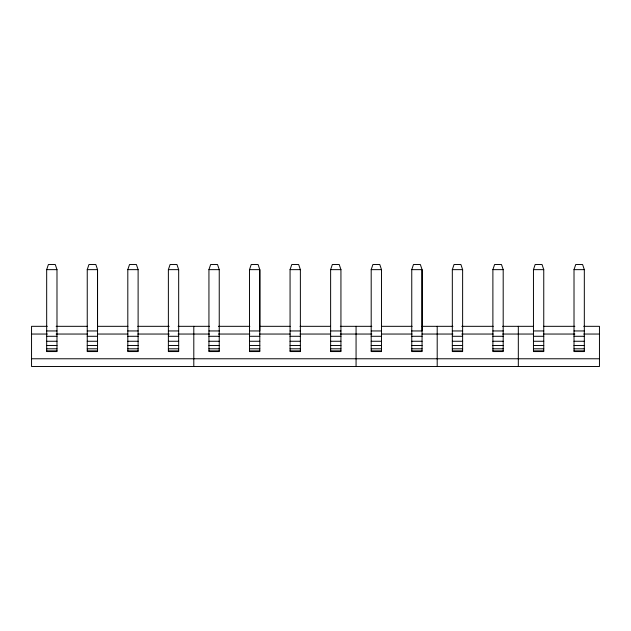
<?xml version="1.0" encoding="UTF-8"?>
<svg xmlns="http://www.w3.org/2000/svg" width="631" height="631" viewBox="0 0 631 631"><rect width="100%" height="100%" fill="white"/><g stroke="black" fill="none" stroke-linecap="round" stroke-linejoin="round"><path stroke-width="0.95" d="M46.678 269.65L48.398 264.499L55.268 264.499L56.987 269.65L56.987 351.562L46.678 351.562L46.678 269.65L56.987 269.65M87.244 269.65L88.963 264.499L95.833 264.499L97.545 269.65L97.545 351.562L87.244 351.562L87.244 269.65L97.545 269.65L97.545 330.952L87.244 330.952M127.809 269.65L129.529 264.499L136.399 264.499L138.11 269.65L138.11 351.562L127.809 351.562L127.809 269.65L138.11 269.65M168.374 269.65L170.094 264.499L176.956 264.499L178.676 269.65L178.676 351.562L168.374 351.562L168.374 269.65L178.676 269.65M208.94 269.65L210.651 264.499L217.521 264.499L219.241 269.65L219.241 351.562L208.94 351.562L208.94 269.65L219.241 269.65M249.505 269.65L251.217 264.499L258.087 264.499L259.806 269.65L259.806 351.562L249.505 351.562L249.505 269.65L259.806 269.65L259.806 330.952L249.505 330.952M290.063 269.65L291.782 264.499L298.652 264.499L300.372 269.65L300.372 351.562L290.063 351.562L290.063 269.65L300.372 269.65M330.628 269.65L332.348 264.499L339.218 264.499L340.937 269.65L340.937 351.562L330.628 351.562L330.628 269.65L340.937 269.65M371.194 269.65L372.913 264.499L379.783 264.499L381.495 269.65L381.495 351.562L371.194 351.562L371.194 269.65L381.495 269.65M411.759 269.65L413.479 264.499L420.349 264.499L422.06 269.65L422.06 351.562L411.759 351.562L411.759 269.65L422.06 269.65L422.06 330.952L411.759 330.952M452.324 269.65L454.044 264.499L460.906 264.499L462.626 269.65L462.626 351.562L452.324 351.562L452.324 269.65L462.626 269.65M492.89 269.65L494.601 264.499L501.471 264.499L503.191 269.65L503.191 351.562L492.89 351.562L492.89 269.65L503.191 269.65M533.455 269.65L535.167 264.499L542.037 264.499L543.756 269.65L543.756 351.562L533.455 351.562L533.455 269.65L543.756 269.65M574.013 269.65L575.732 264.499L582.602 264.499L584.322 269.65L584.322 351.562L574.013 351.562L574.013 269.65L584.322 269.65M47.286 326.322L31.55 326.322L31.55 366.501L599.45 366.501L599.45 326.322L583.714 326.322M56.135 326.322L87.599 326.322M97.434 326.322L127.919 326.322M137.755 326.322L169.226 326.322M178.076 326.322L209.539 326.322M218.389 326.322L249.86 326.322M259.696 326.322L290.181 326.322M300.009 326.322L330.494 326.322M340.33 326.322L371.801 326.322M381.629 326.322L412.114 326.322M421.95 326.322L452.924 326.322M461.774 326.322L493.245 326.322M502.584 326.322L533.566 326.322M543.401 326.322L574.865 326.322M46.678 330.952L56.987 330.952M127.809 330.952L138.11 330.952M168.374 330.952L178.676 330.952M208.94 330.952L219.241 330.952M290.063 330.952L300.372 330.952M330.628 330.952L340.937 330.952M371.194 330.952L381.495 330.952M452.324 330.952L462.626 330.952M492.89 330.952L503.191 330.952M533.455 330.952L543.756 330.952M574.013 330.952L584.322 330.952M31.55 334.044L47.286 334.044M56.135 334.044L87.599 334.044M97.434 334.044L127.919 334.044M137.755 334.044L169.226 334.044M178.076 334.044L209.539 334.044M218.389 334.044L249.86 334.044M259.696 334.044L290.181 334.044M300.009 334.044L330.494 334.044M340.33 334.044L371.801 334.044M381.629 334.044L412.114 334.044M421.95 334.044L452.924 334.044M461.774 334.044L493.245 334.044M502.584 334.044L533.566 334.044M543.401 334.044L574.865 334.044M583.714 334.044L599.45 334.044M46.678 336.291L56.987 336.291M87.244 336.291L97.545 336.291M127.809 336.291L138.11 336.291M168.374 336.291L178.676 336.291M208.94 336.291L219.241 336.291M249.505 336.291L259.806 336.291M290.063 336.291L300.372 336.291M330.628 336.291L340.937 336.291M371.194 336.291L381.495 336.291M411.759 336.291L422.06 336.291M452.324 336.291L462.626 336.291M492.89 336.291L503.191 336.291M533.455 336.291L543.756 336.291M574.013 336.291L584.322 336.291M46.678 341.261L56.987 341.261M87.244 341.261L97.545 341.261M127.809 341.261L138.11 341.261M168.374 341.261L178.676 341.261M208.94 341.261L219.241 341.261M249.505 341.261L259.806 341.261M290.063 341.261L300.372 341.261M330.628 341.261L340.937 341.261M371.194 341.261L381.495 341.261M411.759 341.261L422.06 341.261M452.324 341.261L462.626 341.261M492.89 341.261L503.191 341.261M533.455 341.261L543.756 341.261M574.013 341.261L584.322 341.261M46.678 345.528L56.987 345.528M87.244 345.528L97.545 345.528M127.809 345.528L138.11 345.528M168.374 345.528L178.676 345.528M208.94 345.528L219.241 345.528M249.505 345.528L259.806 345.528M290.063 345.528L300.372 345.528M330.628 345.528L340.937 345.528M371.194 345.528L381.495 345.528M411.759 345.528L422.06 345.528M452.324 345.528L462.626 345.528M492.89 345.528L503.191 345.528M533.455 345.528L543.756 345.528M574.013 345.528L584.322 345.528M46.678 348.801L56.987 348.801M87.244 348.801L97.545 348.801M127.809 348.801L138.11 348.801M168.374 348.801L178.676 348.801M208.94 348.801L219.241 348.801M249.505 348.801L259.806 348.801M290.063 348.801L300.372 348.801M330.628 348.801L340.937 348.801M371.194 348.801L381.495 348.801M411.759 348.801L422.06 348.801M452.324 348.801L462.626 348.801M492.89 348.801L503.191 348.801M533.455 348.801L543.756 348.801M574.013 348.801L584.322 348.801M46.678 350.86L56.987 350.86M87.244 350.86L97.545 350.86M127.809 350.86L138.11 350.86M168.374 350.86L178.676 350.86M208.94 350.86L219.241 350.86M249.505 350.86L259.806 350.86M290.063 350.86L300.372 350.86M330.628 350.86L340.937 350.86M371.194 350.86L381.495 350.86M411.759 350.86L422.06 350.86M452.324 350.86L462.626 350.86M492.89 350.86L503.191 350.86M533.455 350.86L543.756 350.86M574.013 350.86L584.322 350.86M31.55 358.771L599.45 358.771M518.319 326.322L518.319 366.501M437.196 326.322L437.196 366.501M356.065 326.322L356.065 366.501M193.804 326.322L193.804 366.501"/></g></svg>
